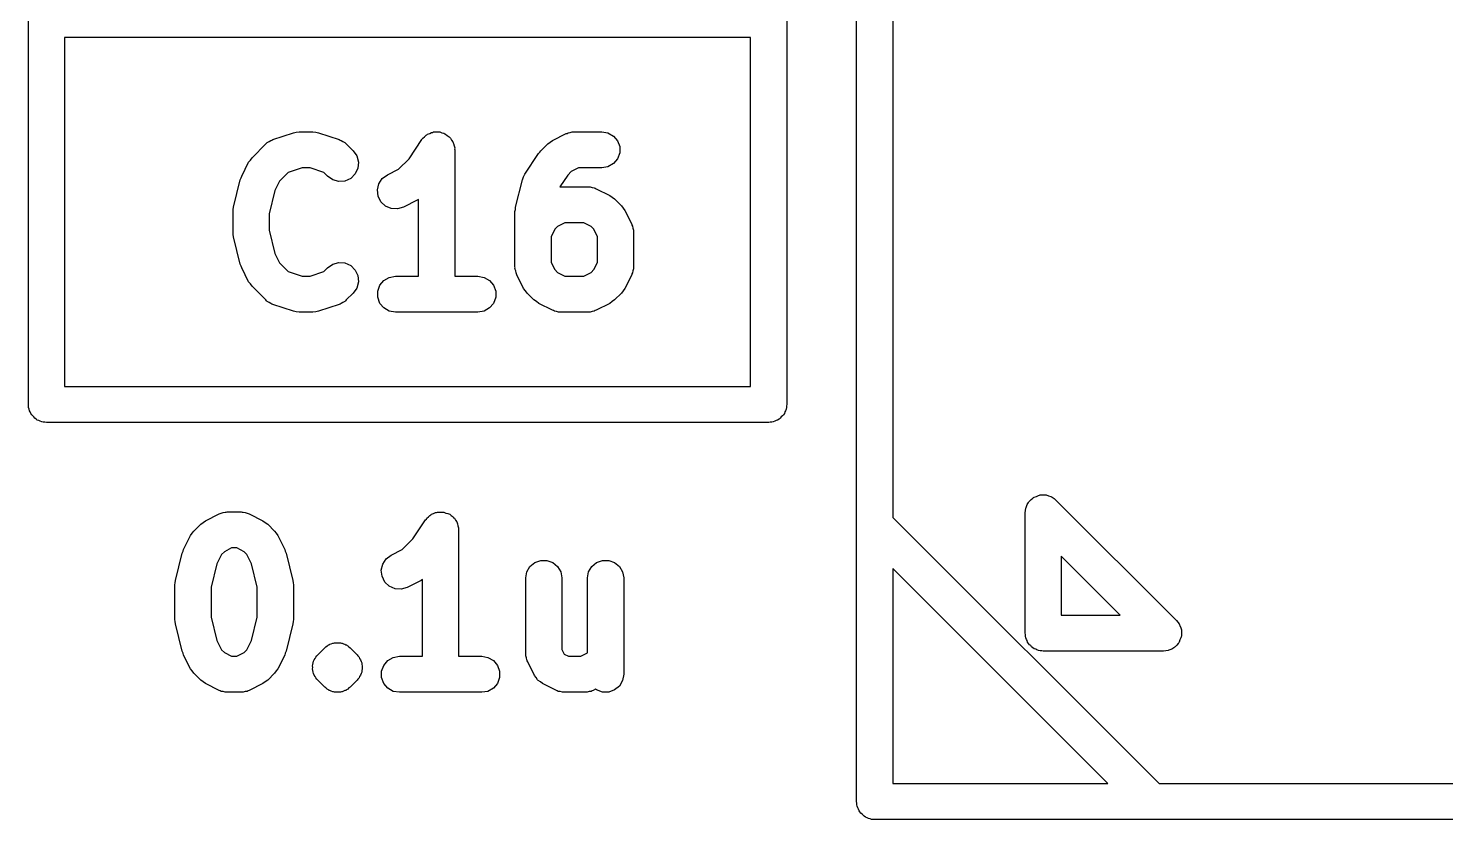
# Model space of a CAD drawing. Extents: x 103.2 to 159.1, y -150.7 to -109.
# Drawn here: x 103.53 to 109.41, y -130.62 to -127.34 of the extents above; entities that cross this region are included whole.
import ezdxf

# ---------------------------------------------------------------- set-up
doc = ezdxf.new("R2010")
doc.units = 0
doc.header["$MEASUREMENT"] = 0
doc.layers.add('BLACK', color=7, linetype='CONTINUOUS')

msp = doc.modelspace()

# ---------------------------------------------------------------- linework, layer by layer
at = {"layer": 'Black'}
for p, q in [((106.965, -130.55), (106.965, -125.15)), ((107.115, -125.225), (107.115, -129.369)), ((103.525, -128.9), (103.525, -127.3)), ((106.675, -127.3), (106.675, -128.9)), ((103.675, -127.375), (103.675, -128.825)), ((106.525, -127.375), (103.675, -127.375)), ((106.525, -128.825), (106.525, -127.375)), ((104.54, -127.799), (104.626, -127.771)), ((104.626, -127.771), (104.638, -127.769)), ((104.638, -127.769), (104.65, -127.767)), ((104.65, -127.767), (104.707, -127.767)), ((104.707, -127.767), (104.719, -127.769)), ((104.719, -127.769), (104.73, -127.771)), ((104.73, -127.771), (104.816, -127.799)), ((105.161, -127.797), (105.164, -127.794)), ((105.164, -127.794), (105.17, -127.788)), ((105.17, -127.788), (105.177, -127.782)), ((105.177, -127.782), (105.18, -127.78)), ((105.18, -127.78), (105.183, -127.777)), ((105.183, -127.777), (105.192, -127.774)), ((105.192, -127.774), (105.2, -127.77)), ((105.2, -127.77), (105.204, -127.77)), ((105.204, -127.77), (105.208, -127.768)), ((105.208, -127.768), (105.217, -127.768)), ((105.217, -127.768), (105.226, -127.767)), ((105.226, -127.767), (105.23, -127.768)), ((105.23, -127.768), (105.234, -127.768)), ((105.234, -127.768), (105.242, -127.771)), ((105.242, -127.771), (105.251, -127.773)), ((105.251, -127.773), (105.255, -127.776)), ((105.255, -127.776), (105.258, -127.777)), ((105.258, -127.777), (105.265, -127.783)), ((105.265, -127.783), (105.273, -127.788)), ((105.273, -127.788), (105.275, -127.791)), ((105.275, -127.791), (105.278, -127.794)), ((105.278, -127.794), (105.283, -127.802)), ((105.702, -127.804), (105.759, -127.775)), ((105.759, -127.775), (105.763, -127.774)), ((105.763, -127.774), (105.767, -127.772)), ((105.767, -127.772), (105.775, -127.77)), ((105.775, -127.77), (105.784, -127.768)), ((105.784, -127.768), (105.788, -127.768)), ((105.788, -127.768), (105.792, -127.767)), ((105.792, -127.767), (105.907, -127.767)), ((105.907, -127.767), (105.932, -127.772)), ((105.932, -127.772), (105.955, -127.785)), ((105.955, -127.785), (105.972, -127.805)), ((104.454, -127.875), (104.511, -127.818)), ((104.511, -127.818), (104.514, -127.815)), ((104.514, -127.815), (104.517, -127.812)), ((104.517, -127.812), (104.525, -127.808)), ((104.525, -127.808), (104.532, -127.803)), ((104.532, -127.803), (104.536, -127.802)), ((104.536, -127.802), (104.54, -127.799)), ((104.816, -127.799), (104.82, -127.802)), ((104.82, -127.802), (104.824, -127.803)), ((104.824, -127.803), (104.831, -127.808)), ((104.831, -127.808), (104.839, -127.812)), ((104.839, -127.812), (104.842, -127.815)), ((104.842, -127.815), (104.845, -127.818)), ((104.845, -127.818), (104.874, -127.846)), ((104.874, -127.846), (104.889, -127.867)), ((105.106, -127.88), (105.159, -127.8)), ((105.159, -127.8), (105.161, -127.797)), ((105.283, -127.802), (105.288, -127.809)), ((105.288, -127.809), (105.289, -127.813)), ((105.289, -127.813), (105.291, -127.816)), ((105.291, -127.816), (105.293, -127.825)), ((105.293, -127.825), (105.296, -127.834)), ((105.296, -127.834), (105.295, -127.838)), ((105.295, -127.838), (105.296, -127.842)), ((105.296, -127.842), (105.296, -128.367)), ((105.644, -127.858), (105.649, -127.852)), ((105.649, -127.852), (105.654, -127.846)), ((105.654, -127.846), (105.682, -127.818)), ((105.682, -127.818), (105.692, -127.811)), ((105.692, -127.811), (105.702, -127.804)), ((105.972, -127.805), (105.981, -127.829)), ((105.981, -127.829), (105.981, -127.855)), ((104.411, -127.951), (104.44, -127.894)), ((104.44, -127.894), (104.447, -127.885)), ((104.447, -127.885), (104.454, -127.875)), ((104.889, -127.867), (104.896, -127.893)), ((104.896, -127.893), (104.893, -127.919)), ((105.062, -127.923), (105.106, -127.88)), ((105.587, -127.943), (105.644, -127.858)), ((105.932, -127.913), (105.907, -127.917)), ((105.955, -127.899), (105.932, -127.913)), ((105.972, -127.88), (105.955, -127.899)), ((105.981, -127.855), (105.972, -127.88)), ((104.377, -128.081), (104.405, -127.967)), ((104.405, -127.967), (104.409, -127.959)), ((104.409, -127.959), (104.411, -127.951)), ((104.568, -127.972), (104.549, -128.011)), ((104.604, -127.936), (104.568, -127.972)), ((104.662, -127.917), (104.604, -127.936)), ((104.695, -127.917), (104.662, -127.917)), ((104.752, -127.936), (104.695, -127.917)), ((104.768, -127.952), (104.752, -127.936)), ((104.789, -127.967), (104.768, -127.952)), ((104.814, -127.974), (104.789, -127.967)), ((104.84, -127.972), (104.814, -127.974)), ((104.864, -127.961), (104.84, -127.972)), ((104.882, -127.942), (104.864, -127.961)), ((104.893, -127.919), (104.882, -127.942)), ((104.981, -127.984), (104.995, -127.962)), ((104.995, -127.962), (105.016, -127.946)), ((105.016, -127.946), (105.062, -127.923)), ((105.548, -128.081), (105.577, -127.967)), ((105.577, -127.967), (105.582, -127.955)), ((105.582, -127.955), (105.587, -127.943)), ((105.765, -127.947), (105.732, -127.996)), ((105.78, -127.932), (105.765, -127.947)), ((105.81, -127.917), (105.78, -127.932)), ((105.907, -127.917), (105.81, -127.917)), ((104.549, -128.011), (104.525, -128.108)), ((104.975, -128.009), (104.981, -127.984)), ((104.978, -128.035), (104.975, -128.009)), ((105.732, -127.996), (105.735, -127.996)), ((105.735, -127.996), (105.85, -127.996)), ((105.85, -127.996), (105.854, -127.996)), ((105.854, -127.996), (105.858, -127.996)), ((105.858, -127.996), (105.867, -127.999)), ((105.867, -127.999), (105.875, -128)), ((105.875, -128), (105.879, -128.002)), ((105.879, -128.002), (105.883, -128.004)), ((105.883, -128.004), (105.94, -128.032)), ((104.375, -128.099), (104.376, -128.09)), ((104.376, -128.09), (104.377, -128.081)), ((104.989, -128.058), (104.978, -128.035)), ((105.008, -128.076), (104.989, -128.058)), ((105.032, -128.086), (105.008, -128.076)), ((105.058, -128.088), (105.032, -128.086)), ((105.083, -128.081), (105.058, -128.088)), ((105.14, -128.052), (105.083, -128.081)), ((105.146, -128.048), (105.14, -128.052)), ((105.146, -128.367), (105.146, -128.048)), ((105.546, -128.099), (105.548, -128.09)), ((105.548, -128.09), (105.548, -128.081)), ((105.94, -128.032), (105.95, -128.039)), ((105.95, -128.039), (105.96, -128.046)), ((105.96, -128.046), (105.988, -128.075)), ((105.988, -128.075), (105.995, -128.085)), ((105.995, -128.085), (106.002, -128.094)), ((104.375, -128.185), (104.375, -128.099)), ((104.525, -128.108), (104.525, -128.176)), ((105.546, -128.328), (105.546, -128.099)), ((105.753, -128.146), (105.723, -128.161)), ((105.832, -128.146), (105.753, -128.146)), ((105.862, -128.161), (105.832, -128.146)), ((106.002, -128.094), (106.031, -128.151)), ((104.376, -128.194), (104.375, -128.185)), ((104.377, -128.203), (104.376, -128.194)), ((104.405, -128.317), (104.377, -128.203)), ((104.525, -128.176), (104.549, -128.273)), ((105.711, -128.172), (105.696, -128.203)), ((105.696, -128.203), (105.696, -128.31)), ((105.723, -128.161), (105.711, -128.172)), ((105.874, -128.172), (105.862, -128.161)), ((105.889, -128.203), (105.874, -128.172)), ((105.889, -128.31), (105.889, -128.203)), ((106.031, -128.151), (106.032, -128.155)), ((106.032, -128.155), (106.034, -128.159)), ((106.034, -128.159), (106.036, -128.168)), ((106.036, -128.168), (106.038, -128.176)), ((106.038, -128.176), (106.038, -128.181)), ((106.038, -128.181), (106.039, -128.185)), ((106.039, -128.185), (106.039, -128.328)), ((104.409, -128.325), (104.405, -128.317)), ((104.411, -128.333), (104.409, -128.325)), ((104.549, -128.273), (104.568, -128.312)), ((104.568, -128.312), (104.604, -128.348)), ((104.768, -128.332), (104.789, -128.317)), ((104.789, -128.317), (104.814, -128.31)), ((104.814, -128.31), (104.84, -128.312)), ((104.84, -128.312), (104.864, -128.323)), ((104.864, -128.323), (104.882, -128.342)), ((105.696, -128.31), (105.711, -128.34)), ((105.874, -128.34), (105.889, -128.31)), ((104.44, -128.39), (104.411, -128.333)), ((104.604, -128.348), (104.662, -128.367)), ((104.662, -128.367), (104.695, -128.367)), ((104.695, -128.367), (104.752, -128.348)), ((104.752, -128.348), (104.768, -128.332)), ((104.882, -128.342), (104.893, -128.365)), ((104.893, -128.365), (104.896, -128.391)), ((105.001, -128.385), (105.024, -128.372)), ((105.024, -128.372), (105.05, -128.367)), ((105.05, -128.367), (105.146, -128.367)), ((105.296, -128.367), (105.392, -128.367)), ((105.392, -128.367), (105.418, -128.372)), ((105.418, -128.372), (105.441, -128.385)), ((105.547, -128.332), (105.546, -128.328)), ((105.546, -128.336), (105.547, -128.332)), ((105.549, -128.345), (105.546, -128.336)), ((105.551, -128.353), (105.549, -128.345)), ((105.553, -128.357), (105.551, -128.353)), ((105.554, -128.361), (105.553, -128.357)), ((105.582, -128.418), (105.554, -128.361)), ((105.711, -128.34), (105.723, -128.352)), ((105.723, -128.352), (105.753, -128.367)), ((105.753, -128.367), (105.832, -128.367)), ((105.832, -128.367), (105.862, -128.352)), ((105.862, -128.352), (105.874, -128.34)), ((106.031, -128.361), (106.002, -128.418)), ((106.032, -128.357), (106.031, -128.361)), ((106.034, -128.353), (106.032, -128.357)), ((106.036, -128.345), (106.034, -128.353)), ((106.038, -128.336), (106.036, -128.345)), ((106.039, -128.328), (106.038, -128.332)), ((106.038, -128.332), (106.038, -128.336)), ((104.447, -128.399), (104.44, -128.39)), ((104.454, -128.409), (104.447, -128.399)), ((104.511, -128.466), (104.454, -128.409)), ((104.874, -128.438), (104.845, -128.466)), ((104.889, -128.417), (104.874, -128.438)), ((104.896, -128.391), (104.889, -128.417)), ((104.976, -128.429), (104.985, -128.405)), ((104.976, -128.455), (104.976, -128.429)), ((104.985, -128.405), (105.001, -128.385)), ((105.441, -128.385), (105.457, -128.405)), ((105.457, -128.405), (105.466, -128.429)), ((105.466, -128.429), (105.466, -128.455)), ((105.59, -128.428), (105.582, -128.418)), ((105.597, -128.438), (105.59, -128.428)), ((105.625, -128.466), (105.597, -128.438)), ((105.988, -128.438), (105.96, -128.466)), ((105.995, -128.428), (105.988, -128.438)), ((106.002, -128.418), (105.995, -128.428)), ((104.514, -128.469), (104.511, -128.466)), ((104.517, -128.472), (104.514, -128.469)), ((104.525, -128.476), (104.517, -128.472)), ((104.532, -128.481), (104.525, -128.476)), ((104.536, -128.483), (104.532, -128.481)), ((104.54, -128.485), (104.536, -128.483)), ((104.626, -128.513), (104.54, -128.485)), ((104.816, -128.485), (104.73, -128.513)), ((104.82, -128.483), (104.816, -128.485)), ((104.824, -128.481), (104.82, -128.483)), ((104.831, -128.476), (104.824, -128.481)), ((104.839, -128.472), (104.831, -128.476)), ((104.842, -128.469), (104.839, -128.472)), ((104.845, -128.466), (104.842, -128.469)), ((104.985, -128.48), (104.976, -128.455)), ((105.001, -128.499), (104.985, -128.48)), ((105.024, -128.513), (105.001, -128.499)), ((105.441, -128.499), (105.418, -128.513)), ((105.457, -128.48), (105.441, -128.499)), ((105.466, -128.455), (105.457, -128.48)), ((105.635, -128.473), (105.625, -128.466)), ((105.645, -128.481), (105.635, -128.473)), ((105.702, -128.509), (105.645, -128.481)), ((105.94, -128.481), (105.883, -128.509)), ((105.95, -128.473), (105.94, -128.481)), ((105.96, -128.466), (105.95, -128.473)), ((104.638, -128.515), (104.626, -128.513)), ((104.65, -128.517), (104.638, -128.515)), ((104.707, -128.517), (104.65, -128.517)), ((104.719, -128.515), (104.707, -128.517)), ((104.73, -128.513), (104.719, -128.515)), ((105.05, -128.517), (105.024, -128.513)), ((105.392, -128.517), (105.05, -128.517)), ((105.418, -128.513), (105.392, -128.517)), ((105.706, -128.51), (105.702, -128.509)), ((105.71, -128.513), (105.706, -128.51)), ((105.718, -128.514), (105.71, -128.513)), ((105.727, -128.517), (105.718, -128.514)), ((105.731, -128.516), (105.727, -128.517)), ((105.735, -128.517), (105.731, -128.516)), ((105.85, -128.517), (105.735, -128.517)), ((105.854, -128.516), (105.85, -128.517)), ((105.858, -128.517), (105.854, -128.516)), ((105.867, -128.514), (105.858, -128.517)), ((105.875, -128.513), (105.867, -128.514)), ((105.879, -128.51), (105.875, -128.513)), ((105.883, -128.509), (105.879, -128.51)), ((103.675, -128.825), (106.525, -128.825)), ((103.526, -128.906), (103.525, -128.9)), ((103.526, -128.913), (103.526, -128.906)), ((103.528, -128.919), (103.526, -128.913)), ((106.674, -128.913), (106.672, -128.919)), ((106.675, -128.9), (106.674, -128.906)), ((106.674, -128.906), (106.674, -128.913)), ((103.53, -128.926), (103.528, -128.919)), ((103.533, -128.931), (103.53, -128.926)), ((103.535, -128.938), (103.533, -128.931)), ((103.539, -128.943), (103.535, -128.938)), ((103.543, -128.948), (103.539, -128.943)), ((103.548, -128.952), (103.543, -128.948)), ((103.552, -128.957), (103.548, -128.952)), ((103.557, -128.961), (103.552, -128.957)), ((103.562, -128.965), (103.557, -128.961)), ((103.569, -128.967), (103.562, -128.965)), ((103.574, -128.97), (103.569, -128.967)), ((103.581, -128.972), (103.574, -128.97)), ((103.587, -128.974), (103.581, -128.972)), ((106.619, -128.972), (106.613, -128.974)), ((106.626, -128.97), (106.619, -128.972)), ((106.631, -128.967), (106.626, -128.97)), ((106.637, -128.965), (106.631, -128.967)), ((106.643, -128.961), (106.637, -128.965)), ((106.648, -128.957), (106.643, -128.961)), ((106.652, -128.952), (106.648, -128.957)), ((106.657, -128.948), (106.652, -128.952)), ((106.661, -128.943), (106.657, -128.948)), ((106.665, -128.938), (106.661, -128.943)), ((106.667, -128.931), (106.665, -128.938)), ((106.67, -128.926), (106.667, -128.931)), ((106.672, -128.919), (106.67, -128.926)), ((103.594, -128.974), (103.587, -128.974)), ((103.6, -128.975), (103.594, -128.974)), ((106.6, -128.975), (103.6, -128.975)), ((106.606, -128.974), (106.6, -128.975)), ((106.613, -128.974), (106.606, -128.974)), ((107.669, -129.328), (107.67, -129.324)), ((107.67, -129.324), (107.674, -129.316)), ((107.674, -129.316), (107.679, -129.307)), ((107.679, -129.307), (107.681, -129.305)), ((107.681, -129.305), (107.683, -129.302)), ((107.683, -129.302), (107.69, -129.295)), ((107.69, -129.295), (107.697, -129.289)), ((107.697, -129.289), (107.7, -129.287)), ((107.7, -129.287), (107.703, -129.285)), ((107.703, -129.285), (107.712, -129.282)), ((107.712, -129.282), (107.721, -129.278)), ((107.721, -129.278), (107.724, -129.277)), ((107.724, -129.277), (107.727, -129.276)), ((107.727, -129.276), (107.737, -129.276)), ((107.737, -129.276), (107.747, -129.275)), ((107.747, -129.275), (107.75, -129.276)), ((107.75, -129.276), (107.753, -129.276)), ((107.753, -129.276), (107.762, -129.279)), ((107.762, -129.279), (107.772, -129.282)), ((107.772, -129.282), (107.774, -129.284)), ((107.774, -129.284), (107.777, -129.285)), ((107.777, -129.285), (107.785, -129.291)), ((107.785, -129.291), (107.793, -129.297)), ((107.793, -129.297), (108.293, -129.797)), ((104.251, -129.39), (104.261, -129.383)), ((104.261, -129.383), (104.318, -129.354)), ((104.318, -129.354), (104.322, -129.353)), ((104.322, -129.353), (104.326, -129.351)), ((104.326, -129.351), (104.334, -129.349)), ((104.334, -129.349), (104.343, -129.347)), ((104.343, -129.347), (104.347, -129.347)), ((104.347, -129.347), (104.351, -129.346)), ((104.351, -129.346), (104.409, -129.346)), ((104.409, -129.346), (104.413, -129.347)), ((104.413, -129.347), (104.417, -129.347)), ((104.417, -129.347), (104.426, -129.349)), ((104.426, -129.349), (104.434, -129.351)), ((104.434, -129.351), (104.438, -129.353)), ((104.438, -129.353), (104.442, -129.354)), ((104.442, -129.354), (104.499, -129.383)), ((104.499, -129.383), (104.509, -129.39)), ((105.122, -129.459), (105.175, -129.38)), ((105.175, -129.38), (105.178, -129.377)), ((105.178, -129.377), (105.18, -129.373)), ((105.18, -129.373), (105.187, -129.367)), ((105.187, -129.367), (105.193, -129.361)), ((105.193, -129.361), (105.196, -129.359)), ((105.196, -129.359), (105.2, -129.356)), ((105.2, -129.356), (105.208, -129.353)), ((105.208, -129.353), (105.216, -129.349)), ((105.216, -129.349), (105.22, -129.349)), ((105.22, -129.349), (105.224, -129.348)), ((105.224, -129.348), (105.233, -129.348)), ((105.233, -129.348), (105.242, -129.347)), ((105.242, -129.347), (105.246, -129.348)), ((105.246, -129.348), (105.25, -129.348)), ((105.25, -129.348), (105.259, -129.351)), ((105.259, -129.351), (105.267, -129.353)), ((105.267, -129.353), (105.271, -129.355)), ((105.271, -129.355), (105.275, -129.356)), ((105.275, -129.356), (105.281, -129.362)), ((105.281, -129.362), (105.289, -129.367)), ((105.289, -129.367), (105.291, -129.371)), ((105.291, -129.371), (105.295, -129.373)), ((105.295, -129.373), (105.299, -129.381)), ((105.299, -129.381), (105.304, -129.388)), ((107.115, -129.369), (108.221, -130.475)), ((107.665, -129.35), (107.667, -129.34)), ((107.665, -129.85), (107.665, -129.35)), ((107.667, -129.34), (107.668, -129.331)), ((107.668, -129.331), (107.669, -129.328)), ((104.199, -129.445), (104.206, -129.435)), ((104.206, -129.435), (104.213, -129.426)), ((104.213, -129.426), (104.241, -129.397)), ((104.241, -129.397), (104.251, -129.39)), ((104.509, -129.39), (104.519, -129.397)), ((104.519, -129.397), (104.547, -129.426)), ((104.547, -129.426), (104.554, -129.435)), ((104.554, -129.435), (104.561, -129.445)), ((105.304, -129.388), (105.306, -129.392)), ((105.306, -129.392), (105.308, -129.396)), ((105.308, -129.396), (105.309, -129.405)), ((105.309, -129.405), (105.312, -129.413)), ((105.312, -129.413), (105.311, -129.417)), ((105.311, -129.417), (105.312, -129.421)), ((105.312, -129.421), (105.312, -129.946)), ((104.168, -129.51), (104.17, -129.502)), ((104.17, -129.502), (104.199, -129.445)), ((104.369, -129.496), (104.339, -129.512)), ((104.391, -129.496), (104.369, -129.496)), ((104.421, -129.512), (104.391, -129.496)), ((104.561, -129.445), (104.59, -129.502)), ((104.59, -129.502), (104.592, -129.51)), ((105.078, -129.503), (105.122, -129.459)), ((104.136, -129.632), (104.164, -129.518)), ((104.164, -129.518), (104.168, -129.51)), ((104.327, -129.523), (104.308, -129.562)), ((104.339, -129.512), (104.327, -129.523)), ((104.433, -129.523), (104.421, -129.512)), ((104.452, -129.562), (104.433, -129.523)), ((104.592, -129.51), (104.596, -129.518)), ((104.596, -129.518), (104.624, -129.632)), ((104.997, -129.563), (105.011, -129.541)), ((105.011, -129.541), (105.032, -129.526)), ((105.032, -129.526), (105.078, -129.503)), ((105.608, -129.573), (105.628, -129.556)), ((105.628, -129.556), (105.653, -129.548)), ((105.653, -129.548), (105.679, -129.548)), ((105.679, -129.548), (105.703, -129.556)), ((105.703, -129.556), (105.723, -129.573)), ((105.865, -129.573), (105.885, -129.556)), ((105.885, -129.556), (105.91, -129.548)), ((105.91, -129.548), (105.936, -129.548)), ((105.936, -129.548), (105.96, -129.556)), ((105.96, -129.556), (105.98, -129.573)), ((108.059, -129.775), (107.815, -129.531)), ((107.815, -129.531), (107.815, -129.775)), ((104.308, -129.562), (104.284, -129.659)), ((104.476, -129.659), (104.452, -129.562)), ((104.991, -129.588), (104.997, -129.563)), ((104.994, -129.614), (104.991, -129.588)), ((105.005, -129.638), (104.994, -129.614)), ((105.591, -129.621), (105.595, -129.596)), ((105.595, -129.596), (105.608, -129.573)), ((105.723, -129.573), (105.736, -129.596)), ((105.736, -129.596), (105.741, -129.621)), ((105.848, -129.621), (105.852, -129.596)), ((105.852, -129.596), (105.865, -129.573)), ((105.98, -129.573), (105.993, -129.596)), ((105.993, -129.596), (105.998, -129.621)), ((108.009, -130.475), (107.115, -129.581)), ((107.115, -129.581), (107.115, -130.475)), ((104.134, -129.65), (104.135, -129.641)), ((104.134, -129.793), (104.134, -129.65)), ((104.135, -129.641), (104.136, -129.632)), ((104.284, -129.659), (104.284, -129.784)), ((104.476, -129.784), (104.476, -129.659)), ((104.624, -129.632), (104.625, -129.641)), ((104.625, -129.641), (104.626, -129.65)), ((104.626, -129.65), (104.626, -129.793)), ((105.024, -129.655), (105.005, -129.638)), ((105.048, -129.666), (105.024, -129.655)), ((105.074, -129.667), (105.048, -129.666)), ((105.099, -129.66), (105.074, -129.667)), ((105.156, -129.631), (105.099, -129.66)), ((105.162, -129.627), (105.156, -129.631)), ((105.162, -129.946), (105.162, -129.627)), ((105.591, -129.936), (105.591, -129.621)), ((105.741, -129.621), (105.741, -129.918)), ((105.848, -129.932), (105.848, -129.621)), ((105.998, -129.621), (105.998, -130.021)), ((104.135, -129.802), (104.134, -129.793)), ((104.284, -129.784), (104.308, -129.881)), ((104.452, -129.881), (104.476, -129.784)), ((104.626, -129.793), (104.625, -129.802)), ((107.815, -129.775), (108.059, -129.775)), ((108.293, -129.797), (108.299, -129.805)), ((104.136, -129.811), (104.135, -129.802)), ((104.164, -129.925), (104.136, -129.811)), ((104.624, -129.811), (104.596, -129.925)), ((104.625, -129.802), (104.624, -129.811)), ((107.666, -129.856), (107.665, -129.85)), ((107.666, -129.863), (107.666, -129.856)), ((108.299, -129.805), (108.305, -129.812)), ((108.305, -129.812), (108.306, -129.816)), ((108.306, -129.816), (108.308, -129.818)), ((108.308, -129.818), (108.311, -129.828)), ((108.311, -129.828), (108.314, -129.837)), ((108.314, -129.837), (108.314, -129.84)), ((108.314, -129.84), (108.315, -129.843)), ((108.315, -129.843), (108.314, -129.853)), ((108.314, -129.853), (108.314, -129.863)), ((104.308, -129.881), (104.327, -129.92)), ((104.433, -129.92), (104.452, -129.881)), ((104.727, -129.94), (104.756, -129.911)), ((104.756, -129.911), (104.761, -129.907)), ((104.761, -129.907), (104.766, -129.903)), ((104.766, -129.903), (104.769, -129.901)), ((104.769, -129.901), (104.771, -129.899)), ((104.771, -129.899), (104.774, -129.898)), ((104.774, -129.898), (104.777, -129.896)), ((104.777, -129.896), (104.783, -129.895)), ((104.783, -129.895), (104.789, -129.892)), ((104.789, -129.892), (104.792, -129.892)), ((104.792, -129.892), (104.796, -129.89)), ((104.796, -129.89), (104.799, -129.89)), ((104.799, -129.89), (104.802, -129.89)), ((104.802, -129.89), (104.809, -129.89)), ((104.809, -129.89), (104.815, -129.89)), ((104.815, -129.89), (104.818, -129.89)), ((104.818, -129.89), (104.822, -129.89)), ((104.822, -129.89), (104.825, -129.892)), ((104.825, -129.892), (104.828, -129.892)), ((104.828, -129.892), (104.834, -129.895)), ((104.834, -129.895), (104.84, -129.896)), ((104.84, -129.896), (104.843, -129.898)), ((104.843, -129.898), (104.846, -129.899)), ((104.846, -129.899), (104.849, -129.901)), ((104.849, -129.901), (104.852, -129.903)), ((104.852, -129.903), (104.856, -129.907)), ((104.856, -129.907), (104.862, -129.911)), ((104.862, -129.911), (104.89, -129.94)), ((107.668, -129.869), (107.666, -129.863)), ((107.67, -129.876), (107.668, -129.869)), ((107.673, -129.881), (107.67, -129.876)), ((107.675, -129.887), (107.673, -129.881)), ((107.679, -129.893), (107.675, -129.887)), ((107.683, -129.898), (107.679, -129.893)), ((107.688, -129.902), (107.683, -129.898)), ((107.692, -129.907), (107.688, -129.902)), ((107.697, -129.911), (107.692, -129.907)), ((107.703, -129.915), (107.697, -129.911)), ((107.709, -129.917), (107.703, -129.915)), ((108.283, -129.911), (108.274, -129.916)), ((108.285, -129.909), (108.283, -129.911)), ((108.288, -129.907), (108.285, -129.909)), ((108.295, -129.9), (108.288, -129.907)), ((108.301, -129.893), (108.295, -129.9)), ((108.303, -129.89), (108.301, -129.893)), ((108.305, -129.887), (108.303, -129.89)), ((108.308, -129.878), (108.305, -129.887)), ((108.312, -129.869), (108.308, -129.878)), ((108.313, -129.866), (108.312, -129.869)), ((108.314, -129.863), (108.313, -129.866)), ((104.168, -129.933), (104.164, -129.925)), ((104.17, -129.941), (104.168, -129.933)), ((104.199, -129.998), (104.17, -129.941)), ((104.327, -129.92), (104.339, -129.931)), ((104.339, -129.931), (104.369, -129.946)), ((104.369, -129.946), (104.391, -129.946)), ((104.391, -129.946), (104.421, -129.931)), ((104.421, -129.931), (104.433, -129.92)), ((104.59, -129.941), (104.561, -129.998)), ((104.592, -129.933), (104.59, -129.941)), ((104.596, -129.925), (104.592, -129.933)), ((104.707, -129.98), (104.708, -129.973)), ((104.708, -129.973), (104.71, -129.967)), ((104.71, -129.967), (104.712, -129.961)), ((104.712, -129.961), (104.716, -129.956)), ((104.716, -129.956), (104.719, -129.95)), ((104.719, -129.95), (104.723, -129.945)), ((104.723, -129.945), (104.727, -129.94)), ((104.89, -129.94), (104.894, -129.945)), ((104.894, -129.945), (104.899, -129.95)), ((104.899, -129.95), (104.901, -129.956)), ((104.901, -129.956), (104.905, -129.961)), ((104.905, -129.961), (104.907, -129.968)), ((104.907, -129.968), (104.91, -129.973)), ((104.91, -129.973), (104.91, -129.98)), ((105.001, -129.984), (105.018, -129.964)), ((105.018, -129.964), (105.04, -129.951)), ((105.04, -129.951), (105.066, -129.946)), ((105.066, -129.946), (105.162, -129.946)), ((105.312, -129.946), (105.409, -129.946)), ((105.409, -129.946), (105.434, -129.951)), ((105.434, -129.951), (105.457, -129.964)), ((105.457, -129.964), (105.474, -129.984)), ((105.591, -129.94), (105.591, -129.936)), ((105.591, -129.944), (105.591, -129.94)), ((105.594, -129.953), (105.591, -129.944)), ((105.595, -129.961), (105.594, -129.953)), ((105.597, -129.965), (105.595, -129.961)), ((105.599, -129.969), (105.597, -129.965)), ((105.627, -130.026), (105.599, -129.969)), ((105.741, -129.918), (105.75, -129.937)), ((105.75, -129.937), (105.769, -129.946)), ((105.769, -129.946), (105.819, -129.946)), ((105.819, -129.946), (105.848, -129.932)), ((107.714, -129.92), (107.709, -129.917)), ((107.721, -129.922), (107.714, -129.92)), ((107.727, -129.924), (107.721, -129.922)), ((107.734, -129.924), (107.727, -129.924)), ((107.74, -129.925), (107.734, -129.924)), ((108.24, -129.925), (107.74, -129.925)), ((108.25, -129.923), (108.24, -129.925)), ((108.259, -129.922), (108.25, -129.923)), ((108.262, -129.921), (108.259, -129.922)), ((108.266, -129.92), (108.262, -129.921)), ((108.274, -129.916), (108.266, -129.92)), ((104.206, -130.007), (104.199, -129.998)), ((104.213, -130.017), (104.206, -130.007)), ((104.241, -130.046), (104.213, -130.017)), ((104.547, -130.017), (104.519, -130.046)), ((104.554, -130.007), (104.547, -130.017)), ((104.561, -129.998), (104.554, -130.007)), ((104.705, -129.986), (104.707, -129.98)), ((104.706, -129.993), (104.705, -129.986)), ((104.705, -129.999), (104.706, -129.993)), ((104.707, -130.006), (104.705, -129.999)), ((104.708, -130.012), (104.707, -130.006)), ((104.71, -130.018), (104.708, -130.012)), ((104.712, -130.025), (104.71, -130.018)), ((104.716, -130.03), (104.712, -130.025)), ((104.719, -130.036), (104.716, -130.03)), ((104.901, -130.03), (104.899, -130.036)), ((104.905, -130.025), (104.901, -130.03)), ((104.907, -130.018), (104.905, -130.025)), ((104.91, -130.012), (104.907, -130.018)), ((104.91, -129.98), (104.912, -129.986)), ((104.912, -129.999), (104.91, -130.006)), ((104.91, -130.006), (104.91, -130.012)), ((104.912, -129.986), (104.911, -129.993)), ((104.911, -129.993), (104.912, -129.999)), ((104.992, -130.008), (105.001, -129.984)), ((104.992, -130.034), (104.992, -130.008)), ((105.474, -129.984), (105.482, -130.008)), ((105.482, -130.008), (105.482, -130.034)), ((105.634, -130.035), (105.627, -130.026)), ((105.998, -130.021), (105.993, -130.047)), ((104.251, -130.053), (104.241, -130.046)), ((104.261, -130.06), (104.251, -130.053)), ((104.318, -130.089), (104.261, -130.06)), ((104.322, -130.09), (104.318, -130.089)), ((104.326, -130.092), (104.322, -130.09)), ((104.438, -130.09), (104.434, -130.092)), ((104.442, -130.089), (104.438, -130.09)), ((104.499, -130.06), (104.442, -130.089)), ((104.509, -130.053), (104.499, -130.06)), ((104.519, -130.046), (104.509, -130.053)), ((104.723, -130.041), (104.719, -130.036)), ((104.727, -130.046), (104.723, -130.041)), ((104.756, -130.074), (104.727, -130.046)), ((104.761, -130.078), (104.756, -130.074)), ((104.766, -130.083), (104.761, -130.078)), ((104.769, -130.084), (104.766, -130.083)), ((104.771, -130.086), (104.769, -130.084)), ((104.774, -130.088), (104.771, -130.086)), ((104.777, -130.089), (104.774, -130.088)), ((104.783, -130.091), (104.777, -130.089)), ((104.789, -130.094), (104.783, -130.091)), ((104.834, -130.091), (104.828, -130.094)), ((104.84, -130.089), (104.834, -130.091)), ((104.843, -130.088), (104.84, -130.089)), ((104.846, -130.086), (104.843, -130.088)), ((104.849, -130.084), (104.846, -130.086)), ((104.852, -130.083), (104.849, -130.084)), ((104.856, -130.078), (104.852, -130.083)), ((104.862, -130.074), (104.856, -130.078)), ((104.89, -130.046), (104.862, -130.074)), ((104.894, -130.041), (104.89, -130.046)), ((104.899, -130.036), (104.894, -130.041)), ((105.001, -130.059), (104.992, -130.034)), ((105.018, -130.079), (105.001, -130.059)), ((105.04, -130.092), (105.018, -130.079)), ((105.457, -130.079), (105.434, -130.092)), ((105.474, -130.059), (105.457, -130.079)), ((105.482, -130.034), (105.474, -130.059)), ((105.64, -130.044), (105.634, -130.035)), ((105.641, -130.046), (105.64, -130.044)), ((105.643, -130.047), (105.641, -130.046)), ((105.652, -130.053), (105.643, -130.047)), ((105.661, -130.06), (105.652, -130.053)), ((105.718, -130.089), (105.661, -130.06)), ((105.722, -130.09), (105.718, -130.089)), ((105.726, -130.092), (105.722, -130.09)), ((105.867, -130.09), (105.863, -130.092)), ((105.871, -130.089), (105.867, -130.09)), ((105.881, -130.083), (105.871, -130.089)), ((105.885, -130.086), (105.881, -130.083)), ((105.91, -130.095), (105.885, -130.086)), ((105.96, -130.086), (105.936, -130.095)), ((105.98, -130.07), (105.96, -130.086)), ((105.993, -130.047), (105.98, -130.07)), ((104.334, -130.093), (104.326, -130.092)), ((104.343, -130.096), (104.334, -130.093)), ((104.347, -130.096), (104.343, -130.096)), ((104.351, -130.096), (104.347, -130.096)), ((104.409, -130.096), (104.351, -130.096)), ((104.413, -130.096), (104.409, -130.096)), ((104.417, -130.096), (104.413, -130.096)), ((104.426, -130.093), (104.417, -130.096)), ((104.434, -130.092), (104.426, -130.093)), ((104.792, -130.094), (104.789, -130.094)), ((104.796, -130.095), (104.792, -130.094)), ((104.799, -130.095), (104.796, -130.095)), ((104.802, -130.096), (104.799, -130.095)), ((104.809, -130.096), (104.802, -130.096)), ((104.815, -130.096), (104.809, -130.096)), ((104.818, -130.095), (104.815, -130.096)), ((104.822, -130.095), (104.818, -130.095)), ((104.825, -130.094), (104.822, -130.095)), ((104.828, -130.094), (104.825, -130.094)), ((105.066, -130.096), (105.04, -130.092)), ((105.409, -130.096), (105.066, -130.096)), ((105.434, -130.092), (105.409, -130.096)), ((105.734, -130.093), (105.726, -130.092)), ((105.743, -130.096), (105.734, -130.093)), ((105.747, -130.096), (105.743, -130.096)), ((105.751, -130.096), (105.747, -130.096)), ((105.837, -130.096), (105.751, -130.096)), ((105.841, -130.096), (105.837, -130.096)), ((105.846, -130.096), (105.841, -130.096)), ((105.854, -130.093), (105.846, -130.096)), ((105.863, -130.092), (105.854, -130.093)), ((105.936, -130.095), (105.91, -130.095)), ((107.115, -130.475), (108.009, -130.475)), ((108.221, -130.475), (112.365, -130.475)), ((106.966, -130.556), (106.965, -130.55)), ((106.966, -130.563), (106.966, -130.556)), ((106.968, -130.569), (106.966, -130.563)), ((106.97, -130.576), (106.968, -130.569)), ((106.973, -130.581), (106.97, -130.576)), ((106.975, -130.588), (106.973, -130.581)), ((106.979, -130.593), (106.975, -130.588)), ((106.983, -130.598), (106.979, -130.593)), ((106.988, -130.602), (106.983, -130.598)), ((106.992, -130.607), (106.988, -130.602)), ((106.997, -130.611), (106.992, -130.607)), ((107.002, -130.615), (106.997, -130.611)), ((107.009, -130.617), (107.002, -130.615)), ((107.014, -130.62), (107.009, -130.617)), ((107.021, -130.622), (107.014, -130.62)), ((107.027, -130.624), (107.021, -130.622)), ((107.034, -130.624), (107.027, -130.624)), ((107.04, -130.625), (107.034, -130.624)), ((112.44, -130.625), (107.04, -130.625))]:
    msp.add_line(p, q, dxfattribs=at)

doc.saveas('drawing.dxf')
